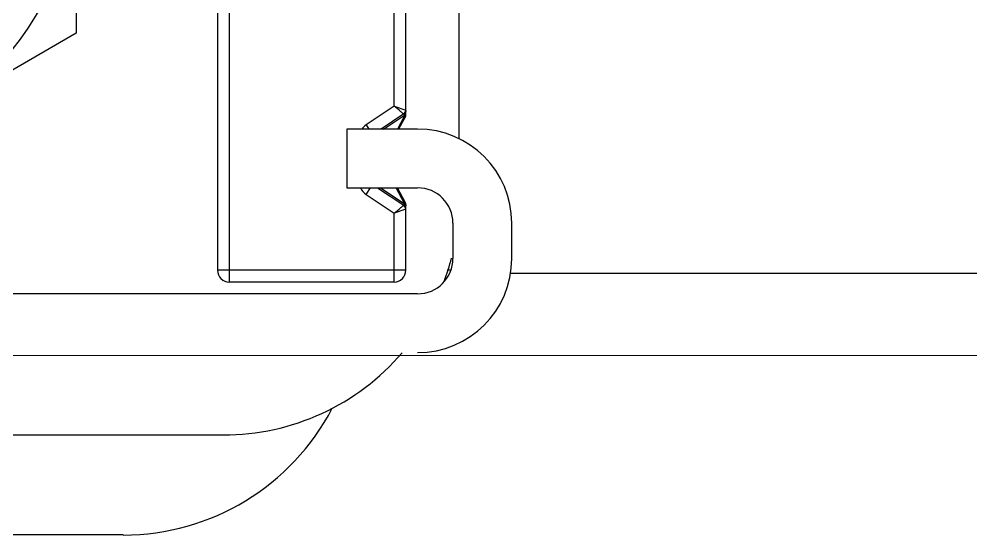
# Model space of a CAD drawing. Extents: x 27938 to 650306, y -92720 to 1524912.
# Drawn here: x 317801 to 318131.6, y 821978.6 to 822157.9 of the extents above; entities that cross this region are included whole.
import ezdxf

# ---------------------------------------------------------------- set-up
doc = ezdxf.new("R2010")
doc.units = 0
doc.header["$LTSCALE"] = 1000
doc.header["$MEASUREMENT"] = 0

msp = doc.modelspace()

# ---------------------------------------------------------------- linework, layer by layer
for p, q in [((317931.23, 822127.53), (317931.23, 822291.61)), ((317935.32, 822126.22), (317935.32, 822294.24)), ((317820.83, 822266.23), (317820.83, 822152.92)), ((317869.9, 822189.04), (317869.9, 822070.56)), ((317873.99, 822186.12), (317873.99, 822066.47)), ((317953.72, 822172.94), (317953.72, 822116.31)), ((317820.83, 822152.92), (317722.7, 822096.26)), ((317931.23, 822127.53), (317921.51, 822121.06)), ((317931.23, 822127.53), (317935.32, 822126.22)), ((317935.32, 822124.6), (317935.32, 822126.2)), ((317935.32, 822126.09), (317935.32, 822125.77)), ((317934.59, 822124.86), (317926.73, 822119.62)), ((317927.56, 822119.62), (317934.85, 822124.48)), ((317934.85, 822124.2), (317932.4, 822119.62)), ((317935.17, 822124.03), (317932.81, 822119.62)), ((317934.85, 822124.2), (317934.85, 822124.48)), ((317935.17, 822124.03), (317934.85, 822124.2)), ((317935.06, 822124.28), (317934.89, 822124.21)), ((317939.41, 822119.62), (317914.87, 822119.62)), ((317914.87, 822119.62), (317914.87, 822099.18)), ((317921.51, 822121.06), (317922.47, 822119.62)), ((317914.87, 822099.18), (317939.41, 822099.18)), ((317921.51, 822096.93), (317923.01, 822099.18)), ((317921.51, 822096.93), (317931.23, 822090.45)), ((317925.5, 822099.18), (317934.59, 822093.12)), ((317934.85, 822093.5), (317926.34, 822099.18)), ((317934.85, 822093.79), (317931.97, 822099.18)), ((317935.17, 822093.96), (317932.37, 822099.18)), ((317934.85, 822093.79), (317935.17, 822093.96)), ((317934.85, 822093.5), (317934.85, 822093.79)), ((317935.06, 822093.7), (317934.89, 822093.77)), ((317935.32, 822091.78), (317935.32, 822093.38)), ((317935.32, 822093.09), (317935.32, 822093)), ((317935.32, 822091.76), (317931.23, 822090.45)), ((317931.23, 822066.47), (317931.23, 822090.45)), ((317935.32, 822070.56), (317935.32, 822091.76)), ((317951.67, 822086.91), (317951.67, 822074.65)), ((317972.12, 822074.65), (317972.12, 822086.91)), ((317935.32, 822070.56), (317869.9, 822070.56)), ((317950.92, 822070.56), (317949.71, 822070.56)), ((317931.23, 822066.47), (317873.99, 822066.47)), ((319082.06, 822069.41), (317971.69, 822069.41)), ((317939.41, 822062.38), (317669.55, 822062.38)), ((319115.84, 822041.07), (317678.05, 822040.79)), ((317528.15, 822013.31), (317871.94, 822013.31)), ((317837.19, 821978.56), (317608.22, 821978.56))]:
    msp.add_line(p, q)
msp.add_circle((317722.7, 822209.57), 98.13)
for centre, radius, start, end in [((317933.68, 822126.22), 1.64, 303.6901, 0), ((317934.36, 822125.66), 1.55, 288.7666, 290.2059), ((317934.62, 822125.09), 0.915, 298.7157, 301.8919), ((317934.09, 822124.6), 1.23, 331.8161, 0), ((317924.69, 822116.29), 5.72, 123.6901, 144.1234), ((317939.41, 822086.91), 32.71, 0, 90), ((317924.69, 822101.69), 5.72, 206.1204, 236.3099), ((317939.41, 822086.91), 12.27, 0, 90), ((317933.68, 822091.76), 1.64, 0, 56.3099), ((317934.36, 822092.32), 1.55, 69.7906, 71.2256), ((317934.62, 822092.9), 0.914, 58.1, 61.2862), ((317934.09, 822093.38), 1.23, 0, 28.1839), ((317939.41, 822074.65), 32.71, 270, 0), ((317939.41, 822074.65), 12.27, 270, 0), ((317871.94, 822095.09), 81.78, 339.6685, 345.625), ((317873.99, 822070.56), 4.09, 180, 270), ((317931.23, 822070.56), 4.09, 270, 0), ((317871.94, 822095.09), 81.78, 270, 319.4173), ((317837.19, 822060.33), 81.78, 270, 332.5411)]:
    msp.add_arc(centre, radius, start, end)
for points, knots in [([(317934.59, 822124.86), (317934.23, 822125.1), (317933.16, 822126.06), (317932.01, 822126.91), (317931.23, 822127.53)], [0, 0, 0, 0, 0.301655, 1, 1, 1, 1]), ([(317934.85, 822124.48), (317934.88, 822124.62), (317934.94, 822124.97), (317934.65, 822124.9), (317934.59, 822124.86)], [0, 0, 0, 0, 0.652586, 1, 1, 1, 1]), ([(317934.85, 822124.48), (317934.9, 822124.5), (317935.05, 822124.56), (317935.2, 822124.65), (317935.26, 822124.74)], [0, 0, 0, 0, 0.298151, 1, 1, 1, 1]), ([(317935.26, 822124.74), (317935.28, 822124.76), (317935.31, 822124.81), (317935.32, 822124.87), (317935.32, 822124.89)], [0, 0, 0, 0, 0.519447, 1, 1, 1, 1]), ([(317931.23, 822090.45), (317932.01, 822091.07), (317933.16, 822091.92), (317934.23, 822092.88), (317934.59, 822093.12)], [0, 0, 0, 0, 0.698346, 1, 1, 1, 1]), ([(317934.59, 822093.12), (317934.65, 822093.08), (317934.93, 822093.02), (317934.88, 822093.36), (317934.85, 822093.5)], [0, 0, 0, 0, 0.346904, 1, 1, 1, 1]), ([(317934.85, 822093.5), (317934.9, 822093.48), (317935.05, 822093.43), (317935.2, 822093.34), (317935.26, 822093.24)], [0, 0, 0, 0, 0.29815, 1, 1, 1, 1]), ([(317935.26, 822093.24), (317935.28, 822093.22), (317935.31, 822093.17), (317935.32, 822093.12), (317935.32, 822093.09)], [0, 0, 0, 0, 0.519543, 1, 1, 1, 1])]:
    msp.add_open_spline(points, degree=3, knots=knots)
for points in [[(317935.32, 822124.6), (317935.32, 822124.48), (317935.21, 822124.37), (317935.1, 822124.31)], [(317935.32, 822093.38), (317935.32, 822093.5), (317935.21, 822093.61), (317935.1, 822093.67)]]:
    msp.add_open_spline(points, degree=3)

doc.saveas('drawing.dxf')
